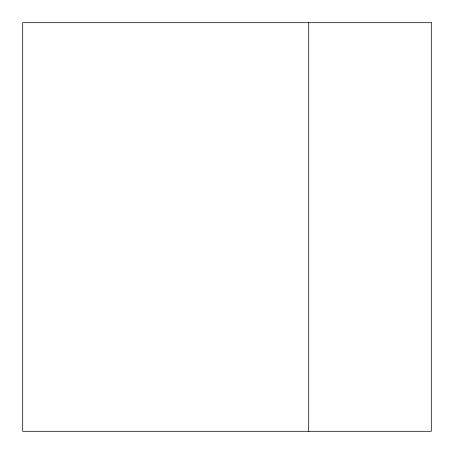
<?xml version="1.0" encoding="UTF-8"?>
<svg xmlns="http://www.w3.org/2000/svg" width="454" height="454" viewBox="0 0 454 454"><rect width="100%" height="100%" fill="white"/><g stroke="black" fill="none" stroke-linecap="round" stroke-linejoin="round"><path stroke-width="0.68" d="M308.72 22.7L308.72 431.3M431.3 22.7L22.7 22.7L22.7 431.3L431.3 431.3L431.3 22.7"/></g></svg>
